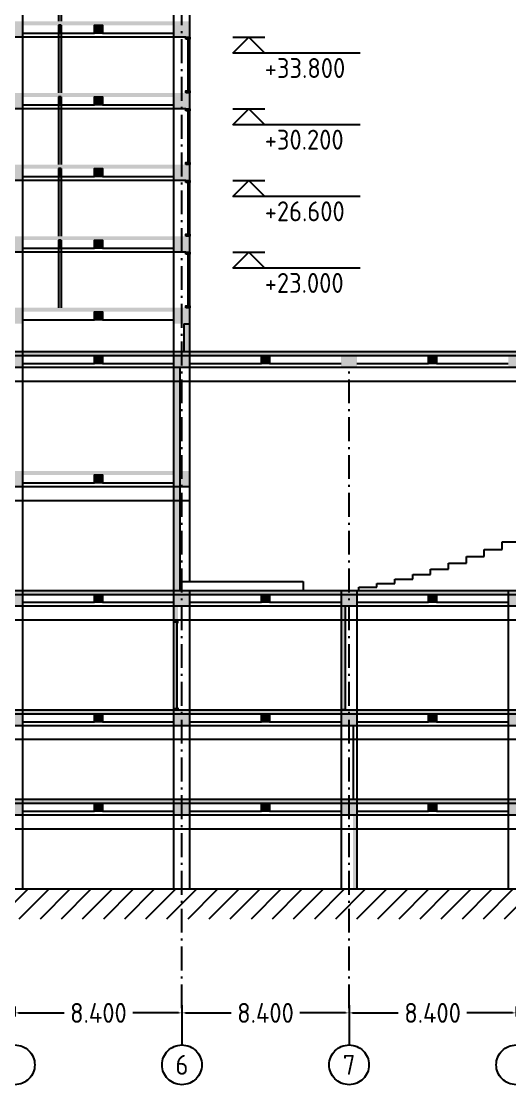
# Model space of a CAD drawing. Header units: inches. Extents: x -310 to 1074, y -19 to 138.
# Drawn here: x 216.6 to 241.1, y -18.8 to 34.6 of the extents above; entities that cross this region are included whole.
import ezdxf

# ---------------------------------------------------------------- set-up
doc = ezdxf.new("R2010")
doc.units = ezdxf.units.IN
doc.header["$MEASUREMENT"] = 0
doc.linetypes.add('ACAD_ISO10W100', pattern=[18, 12, -3, 0, -3])
for name, color, linetype in [('axis', 1, 'ACAD_ISO10W100'), ('column', 2, 'Continuous'), ('cutglass', 4, 'Continuous'), ('hatch', 11, 'Continuous'), ('oncut', 6, 'Continuous'), ('seeline', 214, 'Continuous'), ('text', 7, 'ACAD_ISO10W100')]:
    doc.layers.add(name, color=color, linetype=linetype)
doc.styles.add('Annotative', font='Arial.ttf')
doc.styles.get("Standard").update_dxf_attribs({"font": 'Arial.ttf'})
doc.dimstyles.new('MYSTYLE', dxfattribs={"dimtxt": 1, "dimasz": 0.18, "dimexe": 0.18, "dimexo": 0.0625, "dimgap": 0.09, "dimtad": 0, "dimtoh": 1, "dimdec": 3, "dimzin": 0, "dimdsep": 46, "dimtxsty": 'Standard', "dimcen": 0.09, "dimadec": 0, "dimazin": 0, "dimtfac": 1, "dimtdec": 3, "dimtofl": 0, "dimtmove": 0, "dimatfit": 3, "dimfxl": 1, "dimtolj": 1, "dimtzin": 0, "dimarcsym": 0})

# ---------------------------------------------------------------- blocks, each defined once
blk = doc.blocks.new('*D17')
at = {"layer": 'Defpoints', "color": 0, "ltscale": 6, "transparency": 16777216}
for p in [(216.259, -14.844), (224.659, -14.844), (224.659, -15.233)]:
    blk.add_point(p, dxfattribs=at)
at = {"layer": 'text', "color": 0, "lineweight": -2, "ltscale": 6, "transparency": 16777216}
for p, q in [((216.259, -14.906), (216.259, -15.413)), ((224.659, -14.906), (224.659, -15.413)), ((216.439, -15.233), (218.73, -15.233)), ((224.479, -15.233), (222.187, -15.233))]:
    blk.add_line(p, q, dxfattribs=at)
at = {"layer": 'text', "color": 0, "ltscale": 6, "transparency": 16777216}
for points in [[(216.439, -15.203), (216.439, -15.263), (216.259, -15.233)], [(224.479, -15.203), (224.479, -15.263), (224.659, -15.233)]]:
    blk.add_solid(points, dxfattribs=at)
at = {"layer": 'text', "color": 0, "ltscale": 6, "transparency": 16777216, "insert": (220.459, -15.233), "char_height": 1, "attachment_point": 5}
blk.add_mtext('\\A1;{\\Fiso|c0;8.400}', dxfattribs=at)
blk = doc.blocks.new('*D18')
at = {"layer": 'Defpoints', "color": 0, "ltscale": 6, "transparency": 16777216}
for p in [(224.659, -14.844), (233.059, -14.844), (233.059, -15.233)]:
    blk.add_point(p, dxfattribs=at)
at = {"layer": 'text', "color": 0, "lineweight": -2, "ltscale": 6, "transparency": 16777216}
for p, q in [((224.659, -14.906), (224.659, -15.413)), ((233.059, -14.906), (233.059, -15.413)), ((224.839, -15.233), (227.13, -15.233)), ((232.879, -15.233), (230.587, -15.233))]:
    blk.add_line(p, q, dxfattribs=at)
at = {"layer": 'text', "color": 0, "ltscale": 6, "transparency": 16777216}
for points in [[(224.839, -15.203), (224.839, -15.263), (224.659, -15.233)], [(232.879, -15.203), (232.879, -15.263), (233.059, -15.233)]]:
    blk.add_solid(points, dxfattribs=at)
at = {"layer": 'text', "color": 0, "ltscale": 6, "transparency": 16777216, "insert": (228.859, -15.233), "char_height": 1, "attachment_point": 5}
blk.add_mtext('\\A1;{\\Fiso|c0;8.400}', dxfattribs=at)
blk = doc.blocks.new('*D19')
at = {"layer": 'Defpoints', "color": 0, "ltscale": 6, "transparency": 16777216}
for p in [(233.059, -14.844), (241.459, -14.844), (241.459, -15.233)]:
    blk.add_point(p, dxfattribs=at)
at = {"layer": 'text', "color": 0, "lineweight": -2, "ltscale": 6, "transparency": 16777216}
for p, q in [((233.059, -14.906), (233.059, -15.413)), ((241.459, -14.906), (241.459, -15.413)), ((233.239, -15.233), (235.53, -15.233)), ((241.279, -15.233), (238.987, -15.233))]:
    blk.add_line(p, q, dxfattribs=at)
at = {"layer": 'text', "color": 0, "ltscale": 6, "transparency": 16777216}
for points in [[(233.239, -15.203), (233.239, -15.263), (233.059, -15.233)], [(241.279, -15.203), (241.279, -15.263), (241.459, -15.233)]]:
    blk.add_solid(points, dxfattribs=at)
at = {"layer": 'text', "color": 0, "ltscale": 6, "transparency": 16777216, "insert": (237.259, -15.233), "char_height": 1, "attachment_point": 5}
blk.add_mtext('\\A1;{\\Fiso|c0;8.400}', dxfattribs=at)

msp = doc.modelspace()

# ---------------------------------------------------------------- hatches: boundary and pattern name
at = {"layer": 'hatch'}
h = msp.add_hatch(color=256, dxfattribs=at)
h.dxf.hatch_style = 1
h.paths.add_polyline_path([(218.5786, 37.9), (218.4586, 37.9), (218.4586, 34.6), (218.5786, 34.6)])
h = msp.add_hatch(color=256, dxfattribs=at)
h.dxf.hatch_style = 1
h.paths.add_polyline_path([(216.6586, 34.6), (215.8586, 34.6), (215.8586, 33.8), (216.6586, 33.8)])
h = msp.add_hatch(color=256, dxfattribs=at)
h.dxf.hatch_style = 1
h.paths.add_polyline_path([(224.2586, 34.6), (216.6586, 34.6), (216.6586, 34.4), (224.2586, 34.4)])
h = msp.add_hatch(color=256, dxfattribs=at)
h.dxf.hatch_style = 1
h.paths.add_polyline_path([(218.5786, 34.4), (218.4586, 34.4), (218.4586, 34), (218.5786, 34)])
h = msp.add_hatch(color=256, dxfattribs=at)
h.dxf.hatch_style = 1
h.paths.add_polyline_path([(218.5786, 34.3), (218.4586, 34.3), (218.4586, 31), (218.5786, 31)])
h = msp.add_hatch(color=256, dxfattribs=at)
h.dxf.hatch_style = 1
h.paths.add_polyline_path([(220.6586, 34.4), (220.2586, 34.4), (220.2586, 34), (220.6586, 34)])
h = msp.add_hatch(color=256, dxfattribs=at)
h.dxf.hatch_style = 1
h.paths.add_polyline_path([(225.0586, 34.6), (224.2586, 34.6), (224.2586, 33.8), (225.0586, 33.8)])
h = msp.add_hatch(color=256, dxfattribs=at)
h.dxf.hatch_style = 1
h.paths.add_polyline_path([(224.8586, 33.8), (225.0586, 33.8), (225.0586, 33.7), (224.8586, 33.7)])
h = msp.add_hatch(color=256, dxfattribs=at)
h.dxf.hatch_style = 1
h.paths.add_polyline_path([(216.6586, 31), (215.8586, 31), (215.8586, 30.2), (216.6586, 30.2)])
h = msp.add_hatch(color=256, dxfattribs=at)
h.dxf.hatch_style = 1
h.paths.add_polyline_path([(224.2586, 31), (216.6586, 31), (216.6586, 30.8), (224.2586, 30.8)])
h = msp.add_hatch(color=256, dxfattribs=at)
h.dxf.hatch_style = 1
h.paths.add_polyline_path([(225.0586, 31), (224.2586, 31), (224.2586, 30.2), (225.0586, 30.2)])
h = msp.add_hatch(color=256, dxfattribs=at)
h.dxf.hatch_style = 1
h.paths.add_polyline_path([(224.8586, 31.1), (225.0586, 31.1), (225.0586, 31), (224.8586, 31)])
h = msp.add_hatch(color=256, dxfattribs=at)
h.dxf.hatch_style = 1
h.paths.add_polyline_path([(218.5786, 30.8), (218.4586, 30.8), (218.4586, 30.4), (218.5786, 30.4)])
h = msp.add_hatch(color=256, dxfattribs=at)
h.dxf.hatch_style = 1
h.paths.add_polyline_path([(218.5786, 30.7), (218.4586, 30.7), (218.4586, 27.4), (218.5786, 27.4)])
h = msp.add_hatch(color=256, dxfattribs=at)
h.dxf.hatch_style = 1
h.paths.add_polyline_path([(220.6586, 30.8), (220.2586, 30.8), (220.2586, 30.4), (220.6586, 30.4)])
h = msp.add_hatch(color=256, dxfattribs=at)
h.dxf.hatch_style = 1
h.paths.add_polyline_path([(224.8586, 30.2), (225.0586, 30.2), (225.0586, 30.1), (224.8586, 30.1)])
h = msp.add_hatch(color=256, dxfattribs=at)
h.dxf.hatch_style = 1
h.paths.add_polyline_path([(216.6586, 27.4), (215.8586, 27.4), (215.8586, 26.6), (216.6586, 26.6)])
h = msp.add_hatch(color=256, dxfattribs=at)
h.dxf.hatch_style = 1
h.paths.add_polyline_path([(224.2586, 27.4), (216.6586, 27.4), (216.6586, 27.2), (224.2586, 27.2)])
h = msp.add_hatch(color=256, dxfattribs=at)
h.dxf.hatch_style = 1
h.paths.add_polyline_path([(225.0586, 27.4), (224.2586, 27.4), (224.2586, 26.6), (225.0586, 26.6)])
h = msp.add_hatch(color=256, dxfattribs=at)
h.dxf.hatch_style = 1
h.paths.add_polyline_path([(224.8586, 27.5), (225.0586, 27.5), (225.0586, 27.4), (224.8586, 27.4)])
h = msp.add_hatch(color=256, dxfattribs=at)
h.dxf.hatch_style = 1
h.paths.add_polyline_path([(218.5786, 27.2), (218.4586, 27.2), (218.4586, 26.8), (218.5786, 26.8)])
h = msp.add_hatch(color=256, dxfattribs=at)
h.dxf.hatch_style = 1
h.paths.add_polyline_path([(218.5786, 27.1), (218.4586, 27.1), (218.4586, 23.8), (218.5786, 23.8)])
h = msp.add_hatch(color=256, dxfattribs=at)
h.dxf.hatch_style = 1
h.paths.add_polyline_path([(220.6586, 27.2), (220.2586, 27.2), (220.2586, 26.8), (220.6586, 26.8)])
h = msp.add_hatch(color=256, dxfattribs=at)
h.dxf.hatch_style = 1
h.paths.add_polyline_path([(224.8586, 26.6), (225.0586, 26.6), (225.0586, 26.5), (224.8586, 26.5)])
h = msp.add_hatch(color=256, dxfattribs=at)
h.dxf.hatch_style = 1
h.paths.add_polyline_path([(216.6586, 23.8), (215.8586, 23.8), (215.8586, 23), (216.6586, 23)])
h = msp.add_hatch(color=256, dxfattribs=at)
h.dxf.hatch_style = 1
h.paths.add_polyline_path([(224.2586, 23.8), (216.6586, 23.8), (216.6586, 23.6), (224.2586, 23.6)])
h = msp.add_hatch(color=256, dxfattribs=at)
h.dxf.hatch_style = 1
h.paths.add_polyline_path([(218.5786, 23.6), (218.4586, 23.6), (218.4586, 23.2), (218.5786, 23.2)])
h = msp.add_hatch(color=256, dxfattribs=at)
h.dxf.hatch_style = 1
h.paths.add_polyline_path([(220.6586, 23.6), (220.2586, 23.6), (220.2586, 23.2), (220.6586, 23.2)])
h = msp.add_hatch(color=256, dxfattribs=at)
h.dxf.hatch_style = 1
h.paths.add_polyline_path([(225.0586, 23.8), (224.2586, 23.8), (224.2586, 23), (225.0586, 23)])
h = msp.add_hatch(color=256, dxfattribs=at)
h.dxf.hatch_style = 1
h.paths.add_polyline_path([(224.8586, 23.9), (225.0586, 23.9), (225.0586, 23.8), (224.8586, 23.8)])
h = msp.add_hatch(color=256, dxfattribs=at)
h.dxf.hatch_style = 1
h.paths.add_polyline_path([(218.5786, 23.5), (218.4586, 23.5), (218.4586, 20.2), (218.5786, 20.2)])
h = msp.add_hatch(color=256, dxfattribs=at)
h.dxf.hatch_style = 1
h.paths.add_polyline_path([(224.8586, 23), (225.0586, 23), (225.0586, 22.9), (224.8586, 22.9)])
h = msp.add_hatch(color=256, dxfattribs=at)
h.dxf.hatch_style = 1
h.paths.add_polyline_path([(216.6586, 20.2), (215.8586, 20.2), (215.8586, 19.4), (216.6586, 19.4)])
h = msp.add_hatch(color=256, dxfattribs=at)
h.dxf.hatch_style = 1
h.paths.add_polyline_path([(224.2586, 20.2), (216.6586, 20.2), (216.6586, 20), (224.2586, 20)])
h = msp.add_hatch(color=256, dxfattribs=at)
h.dxf.hatch_style = 1
h.paths.add_polyline_path([(220.6586, 20), (220.2586, 20), (220.2586, 19.6), (220.6586, 19.6)])
h = msp.add_hatch(color=256, dxfattribs=at)
h.dxf.hatch_style = 1
h.paths.add_polyline_path([(225.0586, 20.2), (224.2586, 20.2), (224.2586, 19.4), (225.0586, 19.4)])
h = msp.add_hatch(color=256, dxfattribs=at)
h.dxf.hatch_style = 1
h.paths.add_polyline_path([(224.8586, 20.3), (225.0586, 20.3), (225.0586, 20.2), (224.8586, 20.2)])
h = msp.add_hatch(color=256, dxfattribs=at)
h.dxf.hatch_style = 1
h.paths.add_polyline_path([(225.0586, 19.4), (224.7586, 19.4), (224.7586, 18), (225.0586, 18)])
h = msp.add_hatch(color=256, dxfattribs=at)
h.dxf.hatch_style = 1
h.paths.add_polyline_path([(216.6586, 18), (215.8586, 18), (215.8586, 17.2), (216.6586, 17.2)])
h = msp.add_hatch(color=256, dxfattribs=at)
h.dxf.hatch_style = 1
h.paths.add_polyline_path([(224.2586, 18), (216.6586, 18), (216.6586, 17.8), (224.2586, 17.8)])
h = msp.add_hatch(color=256, dxfattribs=at)
h.dxf.hatch_style = 1
h.paths.add_polyline_path([(220.6586, 17.8), (220.2586, 17.8), (220.2586, 17.4), (220.6586, 17.4)])
h = msp.add_hatch(color=256, dxfattribs=at)
h.dxf.hatch_style = 1
h.paths.add_polyline_path([(225.0586, 18), (224.2586, 18), (224.2586, 17.2), (225.0586, 17.2)])
h = msp.add_hatch(color=256, dxfattribs=at)
h.dxf.hatch_style = 1
h.paths.add_polyline_path([(232.6586, 18), (225.0586, 18), (225.0586, 17.8), (232.6586, 17.8)])
h = msp.add_hatch(color=256, dxfattribs=at)
h.dxf.hatch_style = 1
h.paths.add_polyline_path([(229.0586, 17.8), (228.6586, 17.8), (228.6586, 17.4), (229.0586, 17.4)])
h = msp.add_hatch(color=256, dxfattribs=at)
h.dxf.hatch_style = 1
h.paths.add_polyline_path([(233.4586, 18), (232.6586, 18), (232.6586, 17.2), (233.4586, 17.2)])
h = msp.add_hatch(color=256, dxfattribs=at)
h.dxf.hatch_style = 1
h.paths.add_polyline_path([(241.0586, 18), (233.4586, 18), (233.4586, 17.8), (241.0586, 17.8)])
h = msp.add_hatch(color=256, dxfattribs=at)
h.dxf.hatch_style = 1
h.paths.add_polyline_path([(237.4586, 17.8), (237.0586, 17.8), (237.0586, 17.4), (237.4586, 17.4)])
h = msp.add_hatch(color=256, dxfattribs=at)
h.dxf.hatch_style = 1
h.paths.add_polyline_path([(241.8586, 18), (241.0586, 18), (241.0586, 17.2), (241.8586, 17.2)])
h = msp.add_hatch(color=256, dxfattribs=at)
h.dxf.hatch_style = 1
h.paths.add_polyline_path([(224.5586, 17.2), (224.2586, 17.2), (224.2586, 12), (224.5586, 12)])
h.paths.add_polyline_path([(224.5586, 11.2), (224.2586, 11.2), (224.2586, 6), (224.5586, 6)])
h = msp.add_hatch(color=256, dxfattribs=at)
h.dxf.hatch_style = 1
h.paths.add_polyline_path([(216.6586, 12), (215.8586, 12), (215.8586, 11.2), (216.6586, 11.2)])
h = msp.add_hatch(color=256, dxfattribs=at)
h.dxf.hatch_style = 1
h.paths.add_polyline_path([(224.2586, 12), (216.6586, 12), (216.6586, 11.8), (224.2586, 11.8)])
h = msp.add_hatch(color=256, dxfattribs=at)
h.dxf.hatch_style = 1
h.paths.add_polyline_path([(220.6586, 11.8), (220.2586, 11.8), (220.2586, 11.4), (220.6586, 11.4)])
h = msp.add_hatch(color=256, dxfattribs=at)
h.dxf.hatch_style = 1
h.paths.add_polyline_path([(225.0586, 12), (224.2586, 12), (224.2586, 11.2), (225.0586, 11.2)])
h = msp.add_hatch(color=256, dxfattribs=at)
h.dxf.hatch_style = 1
h.paths.add_polyline_path([(216.6586, 6), (215.8586, 6), (215.8586, 5.2), (216.6586, 5.2)])
h = msp.add_hatch(color=256, dxfattribs=at)
h.dxf.hatch_style = 1
h.paths.add_polyline_path([(224.2586, 6), (216.6586, 6), (216.6586, 5.8), (224.2586, 5.8)])
h = msp.add_hatch(color=256, dxfattribs=at)
h.dxf.hatch_style = 1
h.paths.add_polyline_path([(225.0586, 6), (224.2586, 6), (224.2586, 5.2), (225.0586, 5.2)])
h = msp.add_hatch(color=256, dxfattribs=at)
h.dxf.hatch_style = 1
h.paths.add_polyline_path([(232.6586, 6), (225.0586, 6), (225.0586, 5.8), (232.6586, 5.8)])
h = msp.add_hatch(color=256, dxfattribs=at)
h.dxf.hatch_style = 1
h.paths.add_polyline_path([(233.4586, 6), (232.6586, 6), (232.6586, 5.2), (233.4586, 5.2)])
h = msp.add_hatch(color=256, dxfattribs=at)
h.dxf.hatch_style = 1
h.paths.add_polyline_path([(241.0586, 6), (233.4586, 6), (233.4586, 5.8), (241.0586, 5.8)])
h = msp.add_hatch(color=256, dxfattribs=at)
h.dxf.hatch_style = 1
h.paths.add_polyline_path([(241.8586, 6), (241.0586, 6), (241.0586, 5.2), (241.8586, 5.2)])
h = msp.add_hatch(color=256, dxfattribs=at)
h.dxf.hatch_style = 1
h.paths.add_polyline_path([(220.6586, 5.8), (220.2586, 5.8), (220.2586, 5.4), (220.6586, 5.4)])
h = msp.add_hatch(color=256, dxfattribs=at)
h.dxf.hatch_style = 1
h.paths.add_polyline_path([(224.4586, 5.8), (224.2586, 5.8), (224.2586, 4.5), (224.4586, 4.5)])
h = msp.add_hatch(color=256, dxfattribs=at)
h.dxf.hatch_style = 1
h.paths.add_polyline_path([(229.0586, 5.8), (228.6586, 5.8), (228.6586, 5.4), (229.0586, 5.4)])
h = msp.add_hatch(color=256, dxfattribs=at)
h.dxf.hatch_style = 1
h.paths.add_polyline_path([(237.4586, 5.8), (237.0586, 5.8), (237.0586, 5.4), (237.4586, 5.4)])
h = msp.add_hatch(color=256, dxfattribs=at)
h.dxf.hatch_style = 1
h.paths.add_polyline_path([(232.8586, 4.5), (232.6586, 4.5), (232.6586, 0), (232.8586, 0)])
h.paths.add_polyline_path([(232.8586, 5.2), (232.6586, 5.2), (232.6586, 4.5), (232.8586, 4.5)])
h = msp.add_hatch(dxfattribs=at)
h.set_pattern_fill('ANSI31', color=256, scale=6)
h.paths.add_polyline_path([(182.2586, 0), (162.2586, 0), (162.2586, -1.5), (180.7586, -1.5), (180.7586, -10.5), (251.7586, -10.5), (251.7586, -1.5), (270.2586, -1.5), (270.2586, 0), (250.2586, 0), (250.2586, -9), (182.2586, -9)])
h = msp.add_hatch(color=256, dxfattribs=at)
h.dxf.hatch_style = 1
h.paths.add_polyline_path([(216.6586, 0), (215.8586, 0), (215.8586, -0.8), (216.6586, -0.8)])
h = msp.add_hatch(color=256, dxfattribs=at)
h.dxf.hatch_style = 1
h.paths.add_polyline_path([(224.2586, 0), (216.6586, 0), (216.6586, -0.2), (224.2586, -0.2)])
h = msp.add_hatch(color=256, dxfattribs=at)
h.dxf.hatch_style = 1
h.paths.add_polyline_path([(225.0586, 0), (224.2586, 0), (224.2586, -0.8), (225.0586, -0.8)])
h = msp.add_hatch(color=256, dxfattribs=at)
h.dxf.hatch_style = 1
h.paths.add_polyline_path([(232.6586, 0), (225.0586, 0), (225.0586, -0.2), (232.6586, -0.2)])
h = msp.add_hatch(color=256, dxfattribs=at)
h.dxf.hatch_style = 1
h.paths.add_polyline_path([(233.4586, 0), (232.6586, 0), (232.6586, -0.8), (233.4586, -0.8)])
h = msp.add_hatch(color=256, dxfattribs=at)
h.dxf.hatch_style = 1
h.paths.add_polyline_path([(241.0586, 0), (233.4586, 0), (233.4586, -0.2), (241.0586, -0.2)])
h = msp.add_hatch(color=256, dxfattribs=at)
h.dxf.hatch_style = 1
h.paths.add_polyline_path([(241.8586, 0), (241.0586, 0), (241.0586, -0.8), (241.8586, -0.8)])
h = msp.add_hatch(color=256, dxfattribs=at)
h.dxf.hatch_style = 1
h.paths.add_polyline_path([(220.6586, -0.2), (220.2586, -0.2), (220.2586, -0.6), (220.6586, -0.6)])
h = msp.add_hatch(color=256, dxfattribs=at)
h.dxf.hatch_style = 1
h.paths.add_polyline_path([(229.0586, -0.2), (228.6586, -0.2), (228.6586, -0.6), (229.0586, -0.6)])
h = msp.add_hatch(color=256, dxfattribs=at)
h.dxf.hatch_style = 1
h.paths.add_polyline_path([(237.4586, -0.2), (237.0586, -0.2), (237.0586, -0.6), (237.4586, -0.6)])
h = msp.add_hatch(color=256, dxfattribs=at)
h.dxf.hatch_style = 1
h.paths.add_polyline_path([(216.6586, -4.5), (215.8586, -4.5), (215.8586, -5.3), (216.6586, -5.3)])
h = msp.add_hatch(color=256, dxfattribs=at)
h.dxf.hatch_style = 1
h.paths.add_polyline_path([(224.2586, -4.5), (216.6586, -4.5), (216.6586, -4.7), (224.2586, -4.7)])
h = msp.add_hatch(color=256, dxfattribs=at)
h.dxf.hatch_style = 1
h.paths.add_polyline_path([(220.6586, -4.7), (220.2586, -4.7), (220.2586, -5.1), (220.6586, -5.1)])
h = msp.add_hatch(color=256, dxfattribs=at)
h.dxf.hatch_style = 1
h.paths.add_polyline_path([(225.0586, -4.5), (224.2586, -4.5), (224.2586, -5.3), (225.0586, -5.3)])
h = msp.add_hatch(color=256, dxfattribs=at)
h.dxf.hatch_style = 1
h.paths.add_polyline_path([(232.6586, -4.5), (225.0586, -4.5), (225.0586, -4.7), (232.6586, -4.7)])
h = msp.add_hatch(color=256, dxfattribs=at)
h.dxf.hatch_style = 1
h.paths.add_polyline_path([(229.0586, -4.7), (228.6586, -4.7), (228.6586, -5.1), (229.0586, -5.1)])
h = msp.add_hatch(color=256, dxfattribs=at)
h.dxf.hatch_style = 1
h.paths.add_polyline_path([(233.4586, -4.5), (232.6586, -4.5), (232.6586, -5.3), (233.4586, -5.3)])
h = msp.add_hatch(color=256, dxfattribs=at)
h.dxf.hatch_style = 1
h.paths.add_polyline_path([(241.0586, -4.5), (233.4586, -4.5), (233.4586, -4.7), (241.0586, -4.7)])
h = msp.add_hatch(color=256, dxfattribs=at)
h.dxf.hatch_style = 1
h.paths.add_polyline_path([(237.4586, -4.7), (237.0586, -4.7), (237.0586, -5.1), (237.4586, -5.1)])
h = msp.add_hatch(color=256, dxfattribs=at)
h.dxf.hatch_style = 1
h.paths.add_polyline_path([(241.8586, -4.5), (241.0586, -4.5), (241.0586, -5.3), (241.8586, -5.3)])
h = msp.add_hatch(color=256, dxfattribs=at)
h.dxf.hatch_style = 1
h.paths.add_polyline_path([(233.4586, -6), (233.2586, -6), (233.2586, -9), (233.4586, -9)])
h.paths.add_polyline_path([(233.4586, -5.3), (233.2586, -5.3), (233.2586, -6), (233.4586, -6)])

# ---------------------------------------------------------------- linework, layer by layer
at = {"layer": 'axis', "ltscale": 0.1}
for p, q in [((224.6586, -15), (224.6586, 77.8)), ((182.6586, 18), (249.8586, 18)), ((233.0586, -15), (233.0586, 17.2)), ((182.6586, 6), (249.8586, 6)), ((182.6586, 0), (249.8586, 0)), ((182.6586, -4.5), (249.8586, -4.5)), ((182.6586, -9), (249.8586, -9))]:
    msp.add_line(p, q, dxfattribs=at)
at = {"layer": 'column'}
for p, q in [((216.6586, -9), (216.6586, 77.8)), ((224.2586, -9), (224.2586, 77.8)), ((225.0586, 6.45), (225.0586, 77.8)), ((225.0586, -9), (225.0586, 6)), ((232.6586, 6), (232.6586, -9)), ((233.4586, 6), (233.4586, -9)), ((241.0586, 6), (241.0586, -9))]:
    msp.add_line(p, q, dxfattribs=at)
at = {"layer": 'cutglass'}
for p, q in [((224.9486, 33.7), (224.9486, 31.1)), ((224.9686, 33.7), (224.9686, 31.1)), ((224.9486, 30.1), (224.9486, 27.5)), ((224.9686, 30.1), (224.9686, 27.5)), ((224.9486, 26.5), (224.9486, 23.9)), ((224.9686, 26.5), (224.9686, 23.9)), ((224.9486, 22.9), (224.9486, 20.3)), ((224.9686, 22.9), (224.9686, 20.3)), ((224.3786, 4.4), (224.3786, 0.05)), ((224.4086, 4.4), (224.4086, 0.05))]:
    msp.add_line(p, q, dxfattribs=at)
at = {"layer": 'oncut'}
for p, q in [((218.4586, 38), (218.4586, 34.6)), ((218.5786, 38), (218.5786, 34.6)), ((218.4586, 34.4), (218.4586, 31)), ((218.5786, 34.4), (218.4586, 34.4)), ((218.5786, 34.4), (218.5786, 31)), ((224.8586, 33.8), (182.2586, 33.8)), ((218.4586, 30.8), (218.4586, 27.4)), ((218.5786, 30.8), (218.4586, 30.8)), ((218.5786, 30.8), (218.5786, 27.4)), ((224.8586, 30.2), (182.2586, 30.2)), ((218.4586, 27.2), (218.4586, 23.8)), ((218.5786, 27.2), (218.4586, 27.2)), ((218.5786, 27.2), (218.5786, 23.8)), ((224.8586, 26.6), (182.2586, 26.6)), ((218.4586, 23.6), (218.4586, 20.2)), ((218.5786, 23.6), (218.4586, 23.6)), ((218.5786, 23.6), (218.5786, 20.2)), ((224.8586, 23), (182.2586, 23)), ((224.7586, 19.4), (224.7586, 18)), ((224.7586, 19.4), (225.0586, 19.4)), ((182.2586, 18), (250.2586, 18)), ((182.2586, 17.8), (250.2586, 17.8)), ((224.5586, 17.2), (224.5586, 6)), ((250.2586, 16.5), (182.2586, 16.5)), ((225.0586, 10.5), (182.2586, 10.5)), ((239.8586, 7.7), (239.8586, 8.06)), ((239.8586, 8.06), (240.7586, 8.06)), ((240.7586, 8.06), (240.7586, 8.44)), ((240.7586, 8.44), (241.6586, 8.44)), ((238.9586, 7.37), (238.9586, 7.7)), ((238.9586, 7.7), (239.8586, 7.7)), ((237.1586, 6.8), (237.1586, 7.07)), ((237.1586, 7.07), (238.0586, 7.07)), ((238.0586, 7.07), (238.0586, 7.37)), ((238.0586, 7.37), (238.9586, 7.37)), ((224.5586, 6.45), (230.7586, 6.45)), ((230.7586, 6.45), (230.7586, 6)), ((235.3586, 6.34), (235.3586, 6.56)), ((235.3586, 6.56), (236.2586, 6.56)), ((236.2586, 6.56), (236.2586, 6.8)), ((236.2586, 6.8), (237.1586, 6.8)), ((182.2586, 6), (250.2586, 6)), ((233.5586, 6), (233.5586, 6.16)), ((233.5586, 6.16), (234.4586, 6.16)), ((234.4586, 6.16), (234.4586, 6.34)), ((234.4586, 6.34), (235.3586, 6.34)), ((182.2586, 5.8), (250.2586, 5.8)), ((232.8586, 5.2), (232.8586, 0)), ((250.2586, 4.5), (182.2586, 4.5)), ((224.2586, 4.4), (224.2586, 4.5)), ((224.4086, 4.4), (224.2586, 4.4)), ((224.4086, 4.4), (224.4086, 4.35)), ((224.4086, 4.35), (224.4586, 4.35)), ((224.4586, 4.35), (224.4586, 4.5)), ((182.2586, 0), (250.2586, 0)), ((224.4086, 0.05), (224.2586, 0.05)), ((224.2586, 0.05), (224.2586, 0)), ((224.4586, 0), (224.2586, 0)), ((224.4586, 0.1), (224.4086, 0.1)), ((224.4086, 0.1), (224.4086, 0.05)), ((224.4586, 0.1), (224.4586, 0)), ((232.8586, 0), (232.6586, 0)), ((182.2586, -0.2), (250.2586, -0.2)), ((233.2586, -0.8), (233.2586, -4.5)), ((250.2586, -1.5), (182.2586, -1.5)), ((182.2586, -4.5), (250.2586, -4.5)), ((182.2586, -4.7), (250.2586, -4.7)), ((250.2586, -6), (182.2586, -6)), ((182.2586, -9), (250.2586, -9))]:
    msp.add_line(p, q, dxfattribs=at)
at = {"layer": 'oncut', "ltscale": 0.3}
msp.add_line((-20.42, 0), (565.8624, 0), dxfattribs=at)
at = {"layer": 'oncut'}
for points in [[(220.6586, 34), (220.2586, 34), (220.2586, 34.4), (220.6586, 34.4)], [(224.8586, 33.7), (224.8586, 33.8), (225.0586, 33.8), (225.0586, 33.7)], [(224.8586, 31), (224.8586, 31.1), (225.0586, 31.1), (225.0586, 31)], [(220.6586, 30.4), (220.2586, 30.4), (220.2586, 30.8), (220.6586, 30.8)], [(224.8586, 30.1), (224.8586, 30.2), (225.0586, 30.2), (225.0586, 30.1)], [(224.8586, 27.4), (224.8586, 27.5), (225.0586, 27.5), (225.0586, 27.4)], [(220.6586, 26.8), (220.2586, 26.8), (220.2586, 27.2), (220.6586, 27.2)], [(224.8586, 26.5), (224.8586, 26.6), (225.0586, 26.6), (225.0586, 26.5)], [(220.6586, 23.2), (220.2586, 23.2), (220.2586, 23.6), (220.6586, 23.6)], [(224.8586, 23.8), (224.8586, 23.9), (225.0586, 23.9), (225.0586, 23.8)], [(224.8586, 22.9), (224.8586, 23), (225.0586, 23), (225.0586, 22.9)], [(220.6586, 19.6), (220.2586, 19.6), (220.2586, 20), (220.6586, 20)], [(224.8586, 20.2), (224.8586, 20.3), (225.0586, 20.3), (225.0586, 20.2)], [(220.6586, 17.4), (220.2586, 17.4), (220.2586, 17.8), (220.6586, 17.8)], [(229.0586, 17.4), (228.6586, 17.4), (228.6586, 17.8), (229.0586, 17.8)], [(237.4586, 17.4), (237.0586, 17.4), (237.0586, 17.8), (237.4586, 17.8)], [(220.6586, 11.4), (220.2586, 11.4), (220.2586, 11.8), (220.6586, 11.8)], [(220.6586, 5.4), (220.2586, 5.4), (220.2586, 5.8), (220.6586, 5.8)], [(229.0586, 5.4), (228.6586, 5.4), (228.6586, 5.8), (229.0586, 5.8)], [(237.4586, 5.4), (237.0586, 5.4), (237.0586, 5.8), (237.4586, 5.8)], [(220.6586, -0.6), (220.2586, -0.6), (220.2586, -0.2), (220.6586, -0.2)], [(229.0586, -0.6), (228.6586, -0.6), (228.6586, -0.2), (229.0586, -0.2)], [(237.4586, -0.6), (237.0586, -0.6), (237.0586, -0.2), (237.4586, -0.2)], [(220.6586, -5.1), (220.2586, -5.1), (220.2586, -4.7), (220.6586, -4.7)], [(229.0586, -5.1), (228.6586, -5.1), (228.6586, -4.7), (229.0586, -4.7)], [(237.4586, -5.1), (237.0586, -5.1), (237.0586, -4.7), (237.4586, -4.7)]]:
    msp.add_lwpolyline(points, close=True, dxfattribs=at)
at = {"layer": 'seeline'}
for p, q in [((216.6586, 34), (220.2586, 34)), ((220.6586, 34), (224.2586, 34)), ((216.6586, 30.4), (220.2586, 30.4)), ((220.6586, 30.4), (224.2586, 30.4)), ((216.6586, 26.8), (220.2586, 26.8)), ((220.6586, 26.8), (224.2586, 26.8)), ((216.6586, 23.2), (220.2586, 23.2)), ((220.6586, 23.2), (224.2586, 23.2)), ((216.6586, 19.6), (220.2586, 19.6)), ((220.6586, 19.6), (224.2586, 19.6)), ((220.6586, 19.6), (224.2586, 19.6)), ((250.2586, 17.2), (182.2586, 17.2)), ((216.6586, 17.4), (220.2586, 17.4)), ((220.6586, 17.4), (224.2586, 17.4)), ((225.0586, 17.4), (228.6586, 17.4)), ((229.0586, 17.4), (232.6586, 17.4)), ((233.4586, 17.4), (237.0586, 17.4)), ((237.4586, 17.4), (241.0586, 17.4)), ((216.6586, 11.4), (220.2586, 11.4)), ((220.6586, 11.4), (224.2586, 11.4)), ((225.0586, 11.2), (182.2586, 11.2)), ((216.6586, 5.4), (220.2586, 5.4)), ((220.6586, 5.4), (224.2586, 5.4)), ((225.0586, 5.4), (228.6586, 5.4)), ((229.0586, 5.4), (232.6586, 5.4)), ((233.4586, 5.4), (237.0586, 5.4)), ((237.4586, 5.4), (241.0586, 5.4)), ((250.2586, 5.2), (182.2586, 5.2)), ((250.2586, -0.8), (182.2586, -0.8)), ((216.6586, -0.6), (220.2586, -0.6)), ((220.6586, -0.6), (224.2586, -0.6)), ((225.0586, -0.6), (228.6586, -0.6)), ((229.0586, -0.6), (232.6586, -0.6)), ((233.4586, -0.6), (237.0586, -0.6)), ((237.4586, -0.6), (241.0586, -0.6)), ((250.2586, -5.3), (182.2586, -5.3)), ((216.6586, -5.1), (220.2586, -5.1)), ((220.6586, -5.1), (224.2586, -5.1)), ((225.0586, -5.1), (228.6586, -5.1)), ((229.0586, -5.1), (232.6586, -5.1)), ((233.4586, -5.1), (237.0586, -5.1)), ((237.4586, -5.1), (241.0586, -5.1))]:
    msp.add_line(p, q, dxfattribs=at)
at = {"layer": 'text', "ltscale": 6}
for p, q in [((227.22, 33.8), (228.82, 33.8)), ((227.22, 30.2), (228.82, 30.2)), ((227.22, 26.6), (228.82, 26.6)), ((227.22, 23), (228.82, 23)), ((224.6586, -14.8435), (224.6586, -16.8435)), ((233.0586, -14.8435), (233.0586, -16.8435))]:
    msp.add_line(p, q, dxfattribs=at)
for points in [[(233.62, 33), (227.22, 33), (228.02, 33.8), (228.82, 33)], [(233.62, 29.4), (227.22, 29.4), (228.02, 30.2), (228.82, 29.4)], [(233.62, 25.8), (227.22, 25.8), (228.02, 26.6), (228.82, 25.8)], [(233.62, 22.2), (227.22, 22.2), (228.02, 23), (228.82, 22.2)]]:
    msp.add_lwpolyline(points, dxfattribs=at)
for centre in [(216.2586, -17.8435), (224.6586, -17.8435), (233.0586, -17.8435), (241.4586, -17.8435)]:
    msp.add_circle(centre, 1, dxfattribs=at)

# ---------------------------------------------------------------- texts
at = {"layer": 'text', "ltscale": 6, "char_height": 1, "width": 5.498442, "attachment_point": 1, "style": 'Annotative'}
for s, insert in [('{\\Fiso|c0;+33.800}', (228.82, 32.75)), ('{\\Fiso|c0;+30.200}', (228.82, 29.15)), ('{\\Fiso|c0;+26.600}', (228.82, 25.55)), ('{\\Fiso|c0;+23.000}', (228.82, 21.95))]:
    msp.add_mtext(s, dxfattribs=dict(at, insert=insert))
at = {"layer": 'text', "ltscale": 6, "char_height": 1, "attachment_point": 5}
for s, insert in [('{\\Fiso|c0;6}', (224.6586, -17.8435)), ('{\\Fiso|c0;7}', (233.0586, -17.8435))]:
    msp.add_mtext_dynamic_manual_height_columns(s, width=1.764863, gutter_width=1, heights=[0], dxfattribs=dict(at, insert=insert))

# ---------------------------------------------------------------- dimensions: what is measured, and where the dimension line sits
at = {"layer": 'text', "ltscale": 6}
for base, p1, p2, picture, middle in [((224.6586, -15.233), (216.2586, -14.8435), (224.6586, -14.8435), '*D17', (220.4586, -15.233)), ((233.0586, -15.233), (224.6586, -14.8435), (233.0586, -14.8435), '*D18', (228.8586, -15.233)), ((241.4586, -15.233), (233.0586, -14.8435), (241.4586, -14.8435), '*D19', (237.2586, -15.233))]:
    dim = msp.add_linear_dim(base=base, p1=p1, p2=p2, text='{\\Fiso|c0;<>}', dimstyle='MYSTYLE', dxfattribs=at)
    dim.commit()
    dim.dimension.update_dxf_attribs({"geometry": picture, "text_midpoint": middle})

doc.saveas('drawing.dxf')
